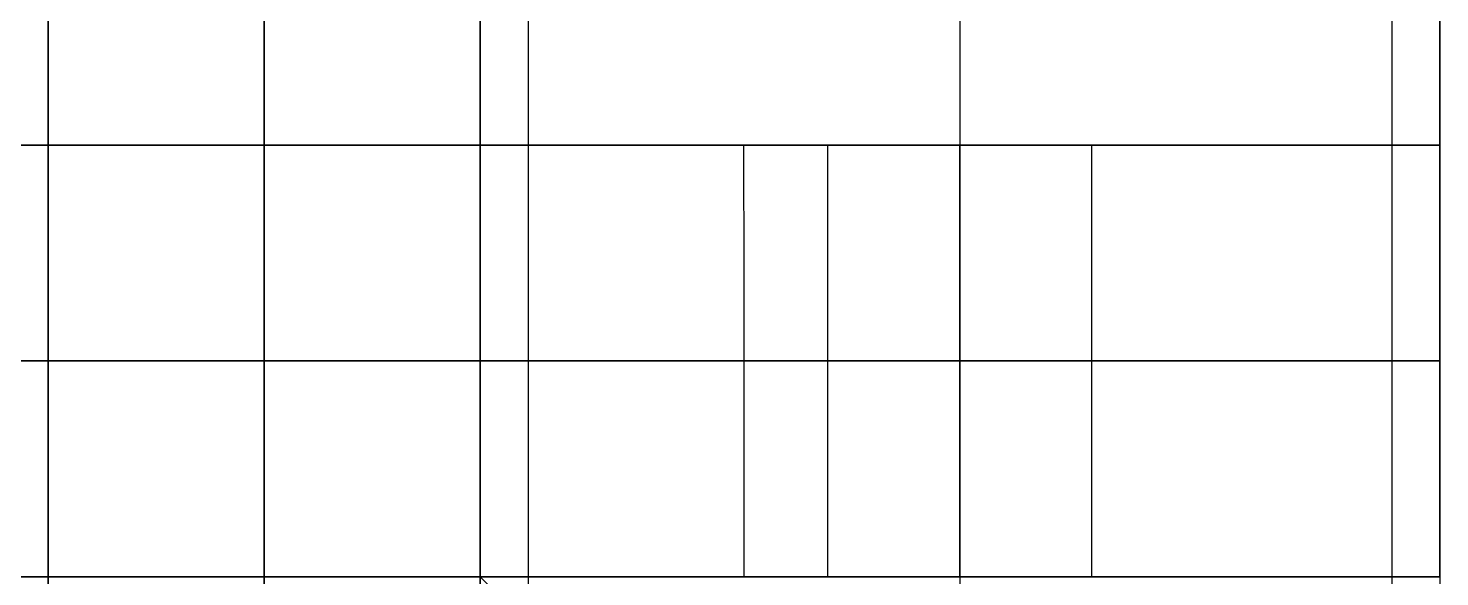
# Model space of a CAD drawing. Header units: millimetres. Extents: x -6529 to 809, y -8611 to 207.
# Drawn here: x 750.2 to 809, y -1068.6 to -1045.8 of the extents above; entities that cross this region are included whole.
import ezdxf

# ---------------------------------------------------------------- set-up
doc = ezdxf.new("R2010")
doc.units = ezdxf.units.MM
doc.header["$MEASUREMENT"] = 0
doc.layers.add('platen', color=7, linetype='Continuous', true_color=0x007f00)
doc.layers.add('staal', color=5, linetype='Continuous', true_color=0x0000ff)

# ---------------------------------------------------------------- blocks, each defined once
blk = doc.blocks.new('plaat base')
at = {"layer": 'platen'}
for points in [[(1316, -1200), (1316, -1050), (1316, -900)], [(1316, -1200, 18), (1316, -1050, 18), (1316, -900, 18)], [(1316, -1200, 9), (1316, -1050, 9), (1316, -900, 9)], [(958, -1200), (1137, -1200), (1316, -1200)], [(958, -1200, 18), (1137, -1200, 18), (1316, -1200, 18)], [(958, -1200, 9), (1137, -1200, 9), (1316, -1200, 9)], [(1316, -1200), (1316, -1200, 9), (1316, -1200, 18)]]:
    blk.add_open_spline(points, degree=2, dxfattribs=at)
blk = doc.blocks.new('top plaat')
at = {"layer": 'platen'}
for points in [[(1316, -1236), (1316, -927), (1316, -618), (1316, -309), (1316, 0)], [(1316, -1236, 18), (1316, -927, 18), (1316, -618, 18), (1316, -309, 18), (1316, 0, 18)], [(1316, -1236, 9), (1316, -927, 9), (1316, -618, 9), (1316, -309, 9), (1316, 0, 9)]]:
    blk.add_open_spline(points, degree=2, knots=[7292.2246, 7292.2246, 7292.2246, 7911.517745, 7911.517745, 8530.810891, 8530.810891, 8530.810891], dxfattribs=at)
blk = doc.blocks.new('plaat laag')
at = {"layer": 'platen'}
for p, q in [((-4.266, -1290.493, 562.5), (13.734, -1290.552, 562.5)), ((-4.266, -1290.493, 412.5), (13.734, -1290.552, 412.5)), ((-4.266, -1290.493, 337.5), (13.734, -1290.552, 337.5)), ((-4.266, -1290.493, 487.5), (13.734, -1290.552, 487.5)), ((-4.285, -1295.993, 568), (13.715, -1296.052, 568)), ((-4.285, -1295.993, 557), (13.715, -1296.052, 557)), ((-4.285, -1295.993, 418), (13.715, -1296.052, 418)), ((-4.285, -1295.993, 407), (13.715, -1296.052, 407)), ((-4.285, -1295.993, 343), (13.715, -1296.052, 343)), ((-4.285, -1295.993, 332), (13.715, -1296.052, 332)), ((-4.285, -1295.993, 493), (13.715, -1296.052, 493)), ((-4.285, -1295.993, 482), (13.715, -1296.052, 482)), ((-4.303, -1301.493, 562.5), (13.697, -1301.552, 562.5)), ((-4.303, -1301.493, 412.5), (13.697, -1301.552, 412.5)), ((-4.303, -1301.493, 337.5), (13.697, -1301.552, 337.5)), ((-4.303, -1301.493, 487.5), (13.697, -1301.552, 487.5))]:
    blk.add_line(p, q, dxfattribs=at)
for points in [[(-1.184, -357.998), (-0.592, -178.999), (0, 0)], [(0, 0, 300), (-0.096, -29, 300), (-0.192, -58, 300)], [(0, -0.001, 300), (-0.096, -29, 300), (-0.192, -58, 300)], [(7.816, -358.028), (8.408, -179.029), (9, -0.03)], [(9, -0.03, 300), (8.904, -29.03, 300), (8.808, -58.029, 300)], [(9, -0.03, 300), (8.904, -29.03, 300), (8.808, -58.029, 300)], [(16.816, -358.058), (17.408, -179.059), (18, -0.06)], [(18, -0.06, 300), (17.904, -29.059, 300), (17.808, -58.059, 300)], [(18, -0.06, 300), (17.904, -29.06, 300), (17.808, -58.059, 300)], [(-0.192, -58, 300), (-2.175, -657.996, 300), (-4.159, -1257.993, 300)], [(-0.192, -58, 658), (-0.688, -207.999, 658), (-1.184, -357.998, 658)], [(-0.192, -58, 300), (8.808, -58.029, 300), (17.808, -58.059, 300)], [(-0.192, -58, 300), (-0.192, -58, 479), (-0.192, -58, 658)], [(-0.192, -58, 658), (8.808, -58.029, 658), (17.808, -58.059, 658)], [(-0.192, -58, 300), (8.808, -58.029, 300), (17.808, -58.059, 300)], [(-0.192, -58, 479), (8.808, -58.029, 479), (17.808, -58.059, 479)], [(8.808, -58.029, 658), (8.312, -208.029, 658), (7.816, -358.028, 658)], [(8.808, -58.029, 300), (8.808, -58.029, 479), (8.808, -58.029, 658)], [(17.808, -58.059, 300), (15.825, -658.056, 300), (13.841, -1258.053, 300)], [(17.808, -58.059, 658), (17.312, -208.058, 658), (16.816, -358.058, 658)], [(17.808, -58.059, 300), (17.808, -58.059, 479), (17.808, -58.059, 658)], [(-3.167, -957.995, 600), (-3.759, -1136.994, 600), (-4.351, -1315.993, 600)], [(-4.159, -1257.993, -58), (-3.663, -1107.994, -58), (-3.167, -957.995, -58)], [(5.833, -958.025, 600), (5.241, -1137.024, 600), (4.649, -1316.023, 600)], [(4.841, -1258.023, -58), (5.337, -1108.024, -58), (5.833, -958.025, -58)], [(14.833, -958.054, 600), (14.241, -1137.053, 600), (13.649, -1316.052, 600)], [(13.841, -1258.053, -58), (14.337, -1108.053, -58), (14.833, -958.054, -58)], [(-4.351, -1315.993, 300), (-4.255, -1286.993, 300), (-4.159, -1257.993, 300)], [(-4.351, -1315.993, 300), (-4.255, -1286.993, 300), (-4.159, -1257.993, 300)], [(-4.159, -1257.993, 300), (4.841, -1258.023, 300), (13.841, -1258.053, 300)], [(-4.159, -1257.993, 300), (4.841, -1258.023, 300), (13.841, -1258.053, 300)], [(-4.159, -1257.993, 300), (-4.159, -1257.993, 121), (-4.159, -1257.993, -58)], [(-4.159, -1257.993, -58), (4.841, -1258.023, -58), (13.841, -1258.053, -58)], [(-4.159, -1257.993, 121), (4.841, -1258.023, 121), (13.841, -1258.053, 121)], [(4.649, -1316.023, 300), (4.745, -1287.023, 300), (4.841, -1258.023, 300)], [(4.649, -1316.023, 300), (4.745, -1287.023, 300), (4.841, -1258.023, 300)], [(4.841, -1258.023, 300), (4.841, -1258.023, 121), (4.841, -1258.023, -58)], [(13.649, -1316.052, 300), (13.745, -1287.052, 300), (13.841, -1258.053, 300)], [(13.649, -1316.052, 300), (13.745, -1287.052, 300), (13.841, -1258.053, 300)], [(13.841, -1258.053, 300), (13.841, -1258.053, 121), (13.841, -1258.053, -58)], [(-4.255, -1286.993, 300), (4.745, -1287.023, 300), (13.745, -1287.052, 300)], [(-4.255, -1286.993, 300), (4.745, -1287.023, 300), (13.745, -1287.052, 300)], [(-4.351, -1315.993, 600), (4.649, -1316.023, 600), (13.649, -1316.052, 600)], [(13.649, -1316.052, 300), (4.649, -1316.023, 300), (-4.351, -1315.993, 300)], [(-4.351, -1315.993, 300), (4.649, -1316.023, 300), (13.649, -1316.052, 300)], [(-4.351, -1315.993, 450), (4.649, -1316.023, 450), (13.649, -1316.052, 450)], [(4.649, -1316.023, 600), (4.649, -1316.023, 450), (4.649, -1316.023, 300)], [(13.649, -1316.052, 600), (13.649, -1316.052, 450), (13.649, -1316.052, 300)]]:
    blk.add_open_spline(points, degree=2, dxfattribs=at)
for points in [[(-4.266, -1290.493, 562.5), (-4.266, -1290.493, 557), (-4.285, -1295.993, 557), (-4.303, -1301.493, 557), (-4.303, -1301.493, 562.5), (-4.303, -1301.493, 568), (-4.285, -1295.993, 568), (-4.266, -1290.493, 568), (-4.266, -1290.493, 562.5)], [(-4.266, -1290.493, 412.5), (-4.266, -1290.493, 407), (-4.285, -1295.993, 407), (-4.303, -1301.493, 407), (-4.303, -1301.493, 412.5), (-4.303, -1301.493, 418), (-4.285, -1295.993, 418), (-4.266, -1290.493, 418), (-4.266, -1290.493, 412.5)], [(-4.266, -1290.493, 337.5), (-4.266, -1290.493, 332), (-4.285, -1295.993, 332), (-4.303, -1301.493, 332), (-4.303, -1301.493, 337.5), (-4.303, -1301.493, 343), (-4.285, -1295.993, 343), (-4.266, -1290.493, 343), (-4.266, -1290.493, 337.5)], [(-4.266, -1290.493, 487.5), (-4.266, -1290.493, 482), (-4.285, -1295.993, 482), (-4.303, -1301.493, 482), (-4.303, -1301.493, 487.5), (-4.303, -1301.493, 493), (-4.285, -1295.993, 493), (-4.266, -1290.493, 493), (-4.266, -1290.493, 487.5)], [(13.734, -1290.552, 562.5), (13.734, -1290.552, 557), (13.715, -1296.052, 557), (13.697, -1301.552, 557), (13.697, -1301.552, 562.5), (13.697, -1301.552, 568), (13.715, -1296.052, 568), (13.734, -1290.552, 568), (13.734, -1290.552, 562.5)], [(13.734, -1290.552, 412.5), (13.734, -1290.552, 407), (13.715, -1296.052, 407), (13.697, -1301.552, 407), (13.697, -1301.552, 412.5), (13.697, -1301.552, 418), (13.715, -1296.052, 418), (13.734, -1290.552, 418), (13.734, -1290.552, 412.5)], [(13.734, -1290.552, 337.5), (13.734, -1290.552, 332), (13.715, -1296.052, 332), (13.697, -1301.552, 332), (13.697, -1301.552, 337.5), (13.697, -1301.552, 343), (13.715, -1296.052, 343), (13.734, -1290.552, 343), (13.734, -1290.552, 337.5)], [(13.734, -1290.552, 487.5), (13.734, -1290.552, 482), (13.715, -1296.052, 482), (13.697, -1301.552, 482), (13.697, -1301.552, 487.5), (13.697, -1301.552, 493), (13.715, -1296.052, 493), (13.734, -1290.552, 493), (13.734, -1290.552, 487.5)]]:
    blk.add_rational_spline(points, [1, 0.707106781187, 1, 0.707106781187, 1, 0.707106781187, 1, 0.707106781187, 1], degree=2, knots=[-31.415927, -31.415927, -31.415927, -23.561945, -23.561945, -15.707963, -15.707963, -7.853982, -7.853982, 0, 0, 0], dxfattribs=at)

msp = doc.modelspace()

# ---------------------------------------------------------------- linework, layer by layer
at = {"layer": 'staal'}
msp.add_line((809.026, -1108.633), (769.026, -1068.633), dxfattribs=at)
for points in [[(-506.974, 207.367), (809.026, 207.367), (809.026, -1108.633), (-506.974, -1108.633)], [(-466.974, 167.367), (769.026, 167.367), (769.026, -1068.633), (-466.974, -1068.633)]]:
    msp.add_lwpolyline(points, close=True, dxfattribs=at)
for points in [[(809.026, 207.367), (809.026, -450.633), (809.026, -1108.633)], [(809.026, 207.367, 40), (809.026, -450.633, 40), (809.026, -1108.633, 40)], [(809.026, 207.367, 676), (809.026, -450.633, 676), (809.026, -1108.633, 676)], [(809.026, 207.367, 716), (809.026, -450.633, 716), (809.026, -1108.633, 716)], [(807.026, 205.367, 38), (807.026, -450.633, 38), (807.026, -1106.633, 38)], [(807.026, 205.367, 2), (807.026, -450.633, 2), (807.026, -1106.633, 2)], [(807.026, 205.367, 714), (807.026, -450.633, 714), (807.026, -1106.633, 714)], [(807.026, 205.367, 678), (807.026, -450.633, 678), (807.026, -1106.633, 678)], [(771.026, 169.367, 38), (771.026, -450.633, 38), (771.026, -1070.633, 38)], [(771.026, 169.367, 2), (771.026, -450.633, 2), (771.026, -1070.633, 2)], [(771.026, 169.367, 714), (771.026, -450.633, 714), (771.026, -1070.633, 714)], [(771.026, 169.367, 678), (771.026, -450.633, 678), (771.026, -1070.633, 678)], [(769.026, 167.367), (769.026, -450.633), (769.026, -1068.633)], [(769.026, 167.367, 40), (769.026, -450.633, 40), (769.026, -1068.633, 40)], [(769.026, 167.367, 676), (769.026, -450.633, 676), (769.026, -1068.633, 676)], [(769.026, 167.367, 716), (769.026, -450.633, 716), (769.026, -1068.633, 716)], [(789.026, -1018.133, 40), (789.026, -1053.383, 40), (789.026, -1088.633, 40)], [(789.026, -1018.133, 38), (789.026, -1053.383, 38), (789.026, -1088.633, 38)], [(789.026, -1018.133, 2), (789.026, -1053.383, 2), (789.026, -1088.633, 2)], [(789.026, -1018.133), (789.026, -1053.383), (789.026, -1088.633)], [(769.026, -1019.133, 20), (769.026, -1043.883, 20), (769.026, -1068.633, 20)], [(769.026, -1019.133, 696), (769.026, -1043.883, 696), (769.026, -1068.633, 696)], [(771.026, -1019.133, 20), (771.026, -1044.883, 20), (771.026, -1070.633, 20)], [(771.026, -1019.133, 696), (771.026, -1044.883, 696), (771.026, -1070.633, 696)], [(789.026, -1019.133, 716), (789.026, -1053.883, 716), (789.026, -1088.633, 716)], [(789.026, -1019.133, 714), (789.026, -1053.883, 714), (789.026, -1088.633, 714)], [(789.026, -1019.133, 678), (789.026, -1053.883, 678), (789.026, -1088.633, 678)], [(789.026, -1019.133, 676), (789.026, -1053.883, 676), (789.026, -1088.633, 676)], [(807.026, -1019.133, 20), (807.026, -1062.883, 20), (807.026, -1106.633, 20)], [(807.026, -1019.133, 696), (807.026, -1062.883, 696), (807.026, -1106.633, 696)], [(809.026, -1019.133, 20), (809.026, -1063.883, 20), (809.026, -1108.633, 20)], [(809.026, -1019.133, 696), (809.026, -1063.883, 696), (809.026, -1108.633, 696)], [(-466.974, -1068.633, 676), (151.026, -1068.633, 676), (769.026, -1068.633, 676)], [(-466.974, -1068.633, 716), (151.026, -1068.633, 716), (769.026, -1068.633, 716)], [(769.026, -1068.633), (769.026, -1068.633, 20), (769.026, -1068.633, 40)], [(809.026, -1108.633, 40), (789.026, -1088.633, 40), (769.026, -1068.633, 40)]]:
    msp.add_open_spline(points, degree=2, dxfattribs=at)

# ---------------------------------------------------------------- block references
at = {"layer": 'platen'}
for name, p in [('plaat base', (-506.974, 149.367, 40)), ('top plaat', (-506.974, 167.367, 716))]:
    msp.add_blockref(name, p, dxfattribs=at)
for p, rotation in [((769.026, -1108.633, 58), 180.1894193054993), ((-506.974, -1068.633, 58), 90.18941930540112)]:
    msp.add_blockref('plaat laag', p, dxfattribs=dict(at, rotation=rotation))

doc.saveas('drawing.dxf')
